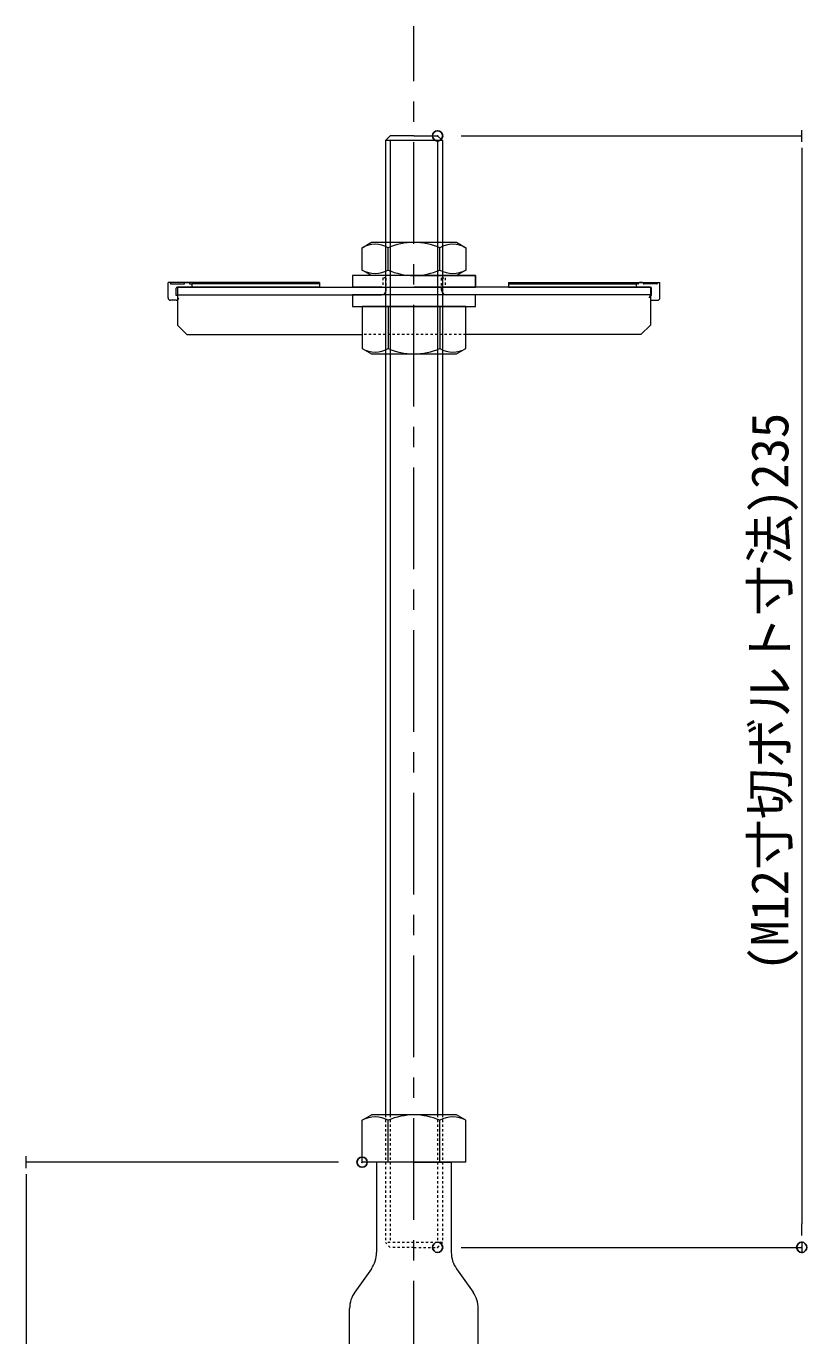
# Model space of a CAD drawing. Units: millimetres, scale not verified. Extents: x -849 to 851, y -136 to 149.
# Drawn here: x 356 to 389, y -63.3 to -7.9 of the extents above; entities that cross this region are included whole.
import ezdxf
from ezdxf.enums import TextEntityAlignment as Align

# ---------------------------------------------------------------- set-up
doc = ezdxf.new("R2010")
doc.units = ezdxf.units.MM
doc.header["$LTSCALE"] = 0.86
doc.header["$PDMODE"] = 32
doc.header["$PDSIZE"] = 0.43
doc.linetypes.add('CHAIN1', pattern=[8, 5, -1, 1, -1])
doc.linetypes.add('DASHED1', pattern=[1.8, 1.2, -0.6])
for name, color, linetype, lineweight in [('0-0_一般', 4, 'Continuous', 9), ('0-1_A10_通り芯寸法', 1, 'Continuous', 9), ('0-2_0', 2, 'Continuous', 9), ('0-4_外形線2', 2, 'CHAIN1', 9)]:
    doc.layers.add(name, color=color, linetype=linetype, lineweight=lineweight)
doc.layers.add('0-3_DEFPOINTS', color=7, linetype='Continuous')
doc.layers.add('0-6_作図', color=7, linetype='Continuous')
doc.styles.add('ＭＳ ゴシック', font='')
doc.styles.get('ＭＳ ゴシック').set_extended_font_data('MS Gothic')

# ---------------------------------------------------------------- blocks, each defined once
blk = doc.blocks.new('グループ-217-1')
at = {"layer": '0-0_一般', "color": 2, "linetype": 'CHAIN1'}
for p, q in [((17331.37, -49116.91), (17331.37, -49063.41)), ((17731.37, -49116.91), (17731.37, -49063.41))]:
    blk.add_line(p, q, dxfattribs=at)
at = {"layer": '0-2_0'}
for p, q in [((17491.87, -47905.41), (17491.87, -48000.76)), ((17531.37, -47905.41), (17491.87, -47905.41)), ((17531.37, -47905.41), (17570.87, -47905.41)), ((17570.87, -47905.41), (17570.87, -48000.76)), ((17486.34, -48018.11), (17468.9, -48042.71)), ((17576.4, -48018.11), (17593.84, -48042.71)), ((17463.37, -48975.41), (17463.37, -48060.06)), ((17599.37, -48975.41), (17599.37, -48060.06)), ((17531.37, -48975.41), (17451.37, -48975.41)), ((17531.37, -48975.41), (17611.37, -48975.41)), ((17531.37, -49008.41), (17430.92, -49008.41)), ((17447.37, -49005.91), (17447.37, -48998.41)), ((17447.37, -48998.41), (17531.37, -48998.41)), ((17531.37, -48998.41), (17451.37, -48998.41)), ((17531.37, -48998.41), (17611.37, -48998.41)), ((17615.37, -48998.41), (17531.37, -48998.41)), ((17531.37, -49008.41), (17631.81, -49008.41)), ((17615.37, -49005.91), (17615.37, -48998.41)), ((17376.37, -49060.41), (17419.11, -49013.62)), ((17686.37, -49060.41), (17643.63, -49013.62)), ((17356.56, -49066.5), (17346.37, -49079.41)), ((17531.37, -49060.41), (17369.12, -49060.41)), ((17531.37, -49060.41), (17693.61, -49060.41)), ((17706.17, -49066.5), (17716.37, -49079.41)), ((17281.37, -49074.41), (17281.37, -49095.41)), ((17531.37, -49079.41), (17643.87, -49079.41)), ((17643.87, -49079.41), (17773.9, -49071.92)), ((17781.37, -49074.41), (17781.37, -49095.41)), ((17417.95, -49095.38), (17287.92, -49087.89)), ((17644.79, -49095.38), (17774.82, -49087.89)), ((17531.37, -49095.41), (17281.37, -49095.41)), ((17531.37, -49095.41), (17781.37, -49095.41))]:
    blk.add_line(p, q, dxfattribs=at)
blk.add_lwpolyline([(17531.37, -49079.41), (17418.87, -49079.41), (17288.84, -49071.92)], dxfattribs=at)
for centre, radius, start, end in [((17461.87, -48000.76), 30, 324.65985, 0), ((17600.87, -48000.76), 30, 180, 215.34015), ((17493.37, -48060.06), 30, 144.65975, 179.99995), ((17569.37, -48060.06), 30, 0.00005, 35.34025), ((17462.09, -48986.91), 15.72, 133.00287, 226.99713), ((17600.64, -48986.91), 15.72, 313.00287, 46.99713), ((17430.92, -49024.41), 16, 90, 137.5895), ((17444.87, -49005.91), 2.5, 270, 0), ((17617.87, -49005.91), 2.5, 180, 270), ((17631.81, -49024.41), 16, 42.4105, 90), ((17369.12, -49076.41), 16, 90, 141.70984), ((17693.61, -49076.41), 16, 38.29016, 90), ((17288.23, -49082.53), 10.63, 86.70166, 130.18983), ((17774.51, -49082.53), 10.63, 49.81017, 93.29834), ((17288.23, -49098.53), 10.63, 91.85444, 130.18983), ((17774.51, -49098.53), 10.63, 49.81017, 88.14556)]:
    blk.add_arc(centre, radius, start, end, dxfattribs=at)
blk = doc.blocks.new('グループ-218-1')
at = {"layer": '0-2_0'}
for p, q in [((17476.52, -47861.1), (17486.37, -47855.41)), ((17476.52, -47905.41), (17476.52, -47861.1)), ((17576.37, -47855.41), (17486.37, -47855.41)), ((17503.94, -47905.41), (17503.94, -47861.1)), ((17558.79, -47905.41), (17558.79, -47861.1)), ((17586.22, -47861.1), (17576.37, -47855.41)), ((17586.22, -47905.41), (17586.22, -47861.1)), ((17586.22, -47905.41), (17476.52, -47905.41))]:
    blk.add_line(p, q, dxfattribs=at)
for centre, radius, start, end in [((17490.23, -47884.85), 27.42, 60.00001, 119.99999), ((17531.37, -47924.39), 68.98, 66.57346, 113.42654), ((17572.5, -47884.85), 27.42, 60.00001, 119.99999)]:
    blk.add_arc(centre, radius, start, end, dxfattribs=at)
blk = doc.blocks.new('グループ-223-1')
at = {"layer": '0-0_一般', "color": 2}
for p, q in [((17531.37, -46820.41), (17506.37, -46820.41)), ((17531.37, -46820.41), (17556.37, -46820.41)), ((17501.37, -46825.41), (17501.37, -47855.41)), ((17561.37, -46825.41), (17501.37, -46825.41)), ((17506.37, -46825.41), (17506.37, -47855.41)), ((17556.37, -46825.41), (17556.37, -47855.41)), ((17561.37, -46825.41), (17561.37, -47855.41))]:
    blk.add_line(p, q, dxfattribs=at)
at = {"layer": '0-0_一般', "color": 2, "linetype": 'DASHED1'}
for p, q in [((17501.37, -47855.41), (17501.37, -47990.41)), ((17506.37, -47855.41), (17506.37, -47990.41)), ((17556.37, -47855.41), (17556.37, -47990.41)), ((17561.37, -47855.41), (17561.37, -47990.41)), ((17561.37, -47990.41), (17501.37, -47990.41)), ((17531.37, -47995.41), (17506.37, -47995.41)), ((17531.37, -47995.41), (17556.37, -47995.41))]:
    blk.add_line(p, q, dxfattribs=at)
at = {"layer": '0-1_A10_通り芯寸法', "color": 7}
for p, q in [((17506.37, -46820.41), (17501.37, -46825.41)), ((17556.37, -46820.41), (17561.37, -46825.41))]:
    blk.add_line(p, q, dxfattribs=at)
at = {"layer": '0-1_A10_通り芯寸法', "color": 7, "linetype": 'DASHED1'}
for p, q in [((17506.37, -47995.41), (17501.37, -47990.41)), ((17556.37, -47995.41), (17561.37, -47990.41))]:
    blk.add_line(p, q, dxfattribs=at)
blk = doc.blocks.new('_DOT')
at = {"layer": '0-2_0', "color": 7}
for p, q in [((-2.5, 0), (-5, 0)), ((-1.25, 0), (1.25, 0))]:
    blk.add_line(p, q, dxfattribs=at)
blk = doc.blocks.new('グループ-233-1')
at = {"layer": '0-0_一般'}
for p, q in [((17271.37, -46991.66), (17271.37, -46975.41)), ((17272.87, -46975.41), (17271.37, -46975.41)), ((17431.37, -46975.41), (17272.87, -46975.41)), ((17274.62, -46976.91), (17288.12, -46976.91)), ((17289.87, -46975.41), (17292.87, -46975.41)), ((17294.62, -46976.91), (17296.37, -46976.91)), ((17296.37, -46976.91), (17296.37, -46980.41)), ((17431.37, -46976.91), (17296.37, -46976.91)), ((17431.37, -46975.41), (17431.37, -46980.41)), ((17280.12, -46989.16), (17280.12, -46981.41)), ((17431.37, -46980.41), (17281.12, -46980.41)), ((17280.12, -46994.16), (17273.87, -46994.16))]:
    blk.add_line(p, q, dxfattribs=at)
for centre, radius, start, end in [((17273.12, -46976.16), 0.75, 0, 90), ((17274.62, -46976.16), 0.75, 180, 270), ((17288.12, -46976.16), 0.75, 270, 0), ((17289.62, -46976.16), 0.75, 90, 180), ((17293.12, -46976.16), 0.75, 0, 90), ((17294.62, -46976.16), 0.75, 180, 270), ((17281.12, -46981.41), 1, 90, 180), ((17280.12, -46991.66), 2.5, 60.20343, 90), ((17273.87, -46991.66), 2.5, 180, 270), ((17280.12, -46991.66), 2.5, 270, 299.79657)]:
    blk.add_arc(centre, radius, start, end, dxfattribs=at)
at = {"layer": '0-0_一般', "linetype": 'DASHED1'}
blk.add_arc((17280.12, -46991.66), 2.5, 299.79657, 60.20343, dxfattribs=at)
blk = doc.blocks.new('グループ-234-1')
at = {"layer": '0-0_一般'}
for p, q in [((17631.37, -46975.41), (17631.37, -46980.41)), ((17631.37, -46975.41), (17789.87, -46975.41)), ((17631.37, -46976.91), (17766.37, -46976.91)), ((17768.12, -46976.91), (17766.37, -46976.91)), ((17766.37, -46976.91), (17766.37, -46980.41)), ((17772.87, -46975.41), (17769.87, -46975.41)), ((17788.12, -46976.91), (17774.62, -46976.91)), ((17789.87, -46975.41), (17791.37, -46975.41)), ((17791.37, -46991.66), (17791.37, -46975.41)), ((17631.37, -46980.41), (17781.61, -46980.41)), ((17782.61, -46989.16), (17782.61, -46981.41)), ((17782.61, -46994.16), (17788.87, -46994.16))]:
    blk.add_line(p, q, dxfattribs=at)
for centre, radius, start, end in [((17768.12, -46976.16), 0.75, 270, 0), ((17769.62, -46976.16), 0.75, 90, 180), ((17773.12, -46976.16), 0.75, 0, 90), ((17774.62, -46976.16), 0.75, 180, 270), ((17788.12, -46976.16), 0.75, 270, 0), ((17789.62, -46976.16), 0.75, 90, 180), ((17782.61, -46991.66), 2.5, 90, 119.79657), ((17781.61, -46981.41), 1, 0, 90), ((17782.61, -46991.66), 2.5, 240.20343, 270), ((17788.87, -46991.66), 2.5, 270, 0)]:
    blk.add_arc(centre, radius, start, end, dxfattribs=at)
at = {"layer": '0-0_一般', "linetype": 'DASHED1'}
blk.add_arc((17782.61, -46991.66), 2.5, 119.79657, 240.20343, dxfattribs=at)
blk = doc.blocks.new('グループ-235-1')
at = {"layer": '0-0_一般', "linetype": 'DASHED1'}
for p, q in [((17498.37, -46970.41), (17498.37, -46979.66)), ((17502.12, -46970.41), (17498.37, -46970.41)), ((17560.62, -46970.41), (17564.37, -46970.41)), ((17564.37, -46970.41), (17564.37, -46979.66))]:
    blk.add_line(p, q, dxfattribs=at)
at = {"layer": '0-0_一般'}
for p, q in [((17281.37, -46980.41), (17281.37, -47020.41)), ((17281.37, -46980.41), (17531.37, -46980.41)), ((17281.37, -46988.41), (17497.12, -46988.41)), ((17293.37, -46988.41), (17295.11, -46988.41)), ((17497.62, -46980.41), (17466.37, -46980.41)), ((17781.37, -46980.41), (17531.37, -46980.41)), ((17565.12, -46980.41), (17596.37, -46980.41)), ((17781.37, -46988.41), (17565.62, -46988.41)), ((17769.37, -46988.41), (17767.62, -46988.41)), ((17781.37, -46980.41), (17781.37, -47020.41)), ((17281.37, -47020.41), (17291.37, -47030.41)), ((17291.37, -47030.41), (17476.52, -47030.41)), ((17771.37, -47030.41), (17586.21, -47030.41)), ((17781.37, -47020.41), (17771.37, -47030.41))]:
    blk.add_line(p, q, dxfattribs=at)
at = {"layer": '0-0_一般', "color": 7, "linetype": 'DASHED1'}
blk.add_line((17586.21, -47030.41), (17476.52, -47030.41), dxfattribs=at)
at = {"layer": '0-0_一般', "linetype": 'DASHED1'}
for points in [[(17502.12, -46983.41), (17502.12, -46970.41), (17498.37, -46970.41)], [(17560.62, -46983.41), (17560.62, -46970.41), (17564.37, -46970.41)]]:
    blk.add_lwpolyline(points, dxfattribs=at)
at = {"layer": '0-0_一般'}
for centre, radius, start, end in [((17497.12, -46983.41), 5, 270, 0), ((17497.62, -46979.66), 0.75, 270, 0), ((17565.62, -46983.41), 5, 180, 270), ((17565.12, -46979.66), 0.75, 180, 270)]:
    blk.add_arc(centre, radius, start, end, dxfattribs=at)
at = {"layer": '0-2_0', "color": 4}
for p, q in [((17503.94, -46962.22), (17503.94, -46938.6)), ((17558.79, -46962.22), (17558.79, -46938.6)), ((17466.37, -46967.91), (17466.37, -46980.41)), ((17531.37, -46967.91), (17466.37, -46967.91)), ((17531.37, -46967.91), (17596.37, -46967.91)), ((17596.37, -46967.91), (17596.37, -46980.41)), ((17531.37, -47000.91), (17476.52, -47000.91)), ((17503.94, -47000.91), (17503.94, -47045.22)), ((17531.37, -47000.91), (17586.21, -47000.91)), ((17558.79, -47000.91), (17558.79, -47045.22))]:
    blk.add_line(p, q, dxfattribs=at)
for points in [[(17476.52, -46938.6), (17486.37, -46932.91), (17531.37, -46932.91), (17576.37, -46932.91), (17586.21, -46938.6), (17586.21, -46962.22), (17576.37, -46967.91), (17531.37, -46967.91), (17486.37, -46967.91), (17476.52, -46962.22)], [(17596.37, -46967.91), (17466.37, -46967.91), (17466.37, -46980.41), (17596.37, -46980.41)], [(17596.37, -46988.41), (17466.37, -46988.41), (17466.37, -47000.91), (17596.37, -47000.91)], [(17476.52, -47045.22), (17486.37, -47050.91), (17531.37, -47050.91), (17576.37, -47050.91), (17586.21, -47045.22), (17586.21, -47000.91), (17476.52, -47000.91)]]:
    blk.add_lwpolyline(points, close=True, dxfattribs=at)
for centre, radius, start, end in [((17490.23, -46962.35), 27.42, 60.00001, 119.99999), ((17531.37, -47001.89), 68.98, 90, 113.42654), ((17531.37, -47001.89), 68.98, 66.57346, 90), ((17572.5, -46962.35), 27.42, 60.00001, 119.99999), ((17490.23, -46938.47), 27.42, 240.00001, 299.99999), ((17531.37, -46898.93), 68.98, 246.57346, 270), ((17531.37, -46898.93), 68.98, 270, 293.42654), ((17572.5, -46938.47), 27.42, 240.00001, 299.99999), ((17490.23, -47021.47), 27.42, 240.00001, 299.99999), ((17531.37, -46981.93), 68.98, 246.57346, 270), ((17531.37, -46981.93), 68.98, 270, 293.42654), ((17572.5, -47021.47), 27.42, 240.00001, 299.99999)]:
    blk.add_arc(centre, radius, start, end, dxfattribs=at)
at = {"layer": '0-0_一般'}
for name in ['グループ-233-1', 'グループ-234-1']:
    blk.add_blockref(name, (0, 0), dxfattribs=at)

msp = doc.modelspace()

# ---------------------------------------------------------------- linework, layer by layer
at = {"layer": '0-1_A10_通り芯寸法'}
for p, q in [((374.3602, -12.5238), (388.7599, -12.5238)), ((388.7599, -13.5237), (388.7599, -58.5238)), ((369.1663, -55.9238), (355.9606, -55.9238)), ((355.9606, -56.9237), (355.9606, -102.5238)), ((374.3602, -59.5238), (388.7599, -59.5238))]:
    msp.add_line(p, q, dxfattribs=at)
at = {"layer": '0-3_DEFPOINTS'}
for p in [(373.3602, -12.5238), (370.1663, -55.9238), (373.3602, -59.5238), (388.7599, -59.5238)]:
    msp.add_point(p, dxfattribs=at)
at = {"layer": '0-4_外形線2'}
msp.add_line((372.3603, -106.5238), (372.3603, -7.8838), dxfattribs=at)

# ---------------------------------------------------------------- block references
at = {"layer": '0-1_A10_通り芯寸法', "xscale": 0.1999878, "yscale": 0.1999878}
for p, rotation in [((388.7599, -12.5238), 90), ((355.9606, -55.9238), 90), ((388.7599, -59.5238), 270)]:
    msp.add_blockref('_DOT', p, dxfattribs=dict(at, rotation=rotation))
at = {"layer": '0-4_外形線2', "xscale": 0.04, "yscale": 0.04}
for name in ['グループ-223-1', 'グループ-218-1', 'グループ-217-1']:
    msp.add_blockref(name, (-328.8944, 1860.2927), dxfattribs=at)
at = {"layer": '0-6_作図', "xscale": 0.04, "yscale": 0.04}
msp.add_blockref('グループ-235-1', (-328.8944, 1860.2927), dxfattribs=at)

# ---------------------------------------------------------------- texts
at = {"layer": '0-1_A10_通り芯寸法', "style": 'ＭＳ ゴシック'}
msp.add_text('(M12寸切ボルト寸法)235', height=1.576, rotation=90, dxfattribs=at).set_placement((388.6688, -47.8552), align=Align.BOTTOM_LEFT)

doc.saveas('drawing.dxf')
